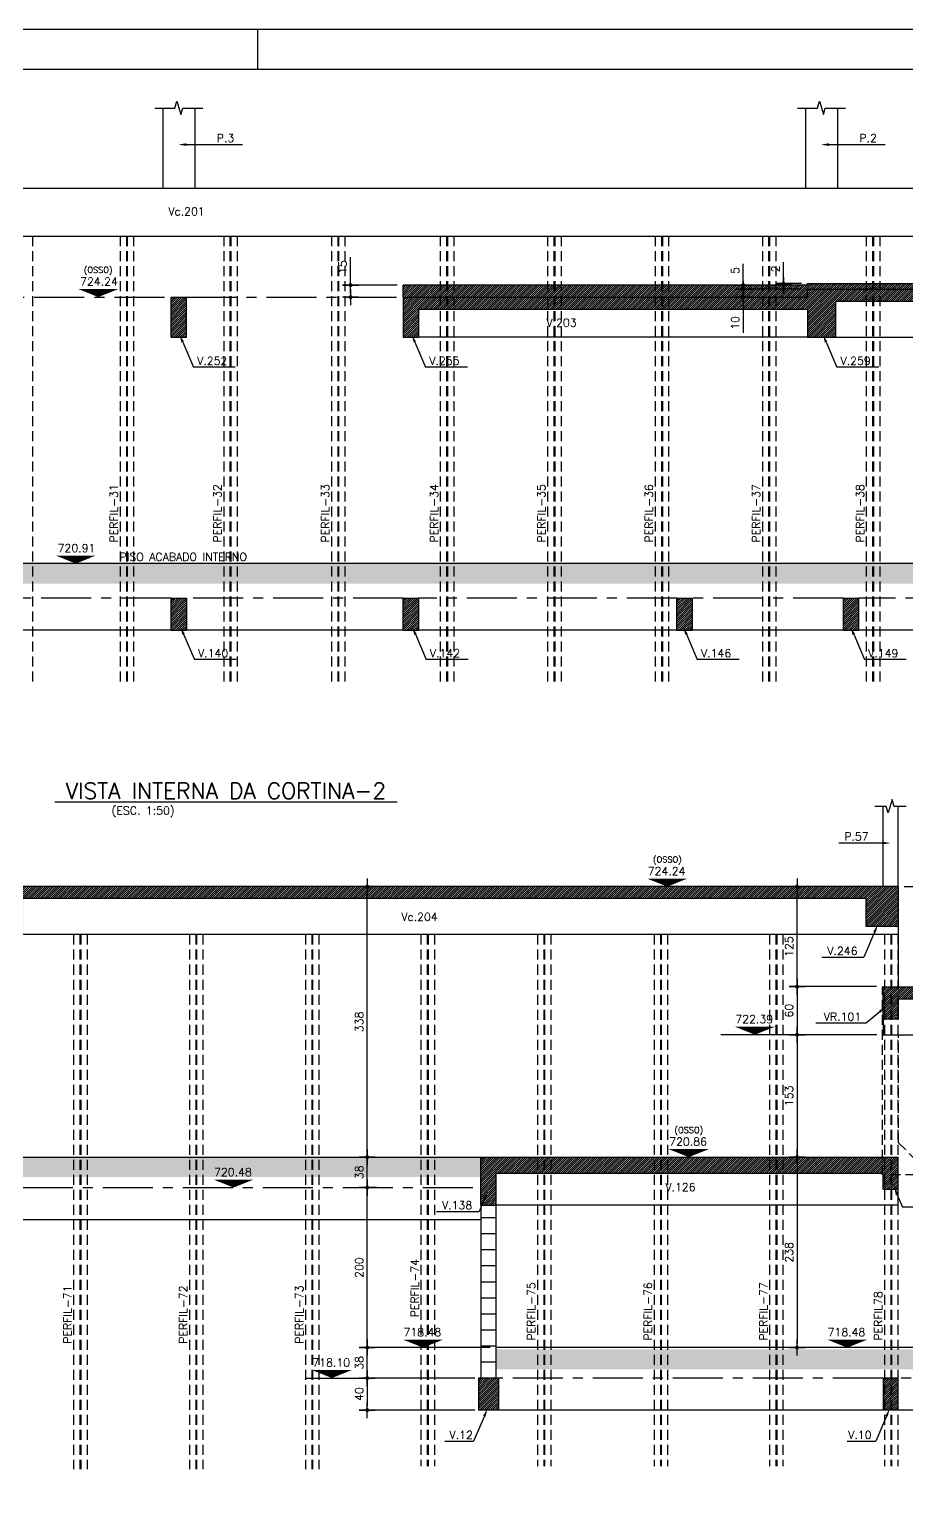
# Model space of a CAD drawing. Header units: inches. Extents: x 0 to 5940, y 0 to 4205.
# Drawn here: x 1955 to 3051, y 2370 to 4205 of the extents above; entities that cross this region are included whole.
import ezdxf
from ezdxf.enums import TextEntityAlignment as Align

# ---------------------------------------------------------------- set-up
doc = ezdxf.new("R2010")
doc.units = ezdxf.units.IN
doc.header["$LTSCALE"] = 50
doc.header["$MEASUREMENT"] = 0
doc.linetypes.add('CENTER', pattern=[2, 1.25, -0.25, 0.25, -0.25])
doc.linetypes.add('HIDDEN', pattern=[0.375, 0.25, -0.125])
for name, color, linetype in [('ATERRO', 253, 'Continuous'), ('CORTE-FORMA', 1, 'Continuous'), ('COTA', 6, 'Continuous'), ('FOLHA', 7, 'Continuous'), ('NIVEL', 3, 'Continuous'), ('TEXTO', 3, 'Continuous'), ('TEXTO_PERFIL', 4, 'Continuous'), ('VISTAS', 2, 'Continuous')]:
    doc.layers.add(name, color=color, linetype=linetype)
doc.styles.add('060CL', font='simplex.shx', dxfattribs={"height": 11.25})
doc.styles.add('ROMANS', font='romans.shx')
doc.dimstyles.new('COTA_50', dxfattribs={"dimscale": 5, "dimtxt": 2, "dimasz": 1, "dimexe": 2, "dimexo": 1.5, "dimgap": 1, "dimtad": 1, "dimzin": 12, "dimdsep": 46, "dimtxsty": 'ROMANS', "dimblk1": 'COTA', "dimblk2": 'COTA', "dimsah": 1, "dimcen": -4, "dimdle": 1.5, "dimclrd": 6, "dimclre": 6, "dimclrt": 3, "dimadec": 0, "dimazin": 0, "dimtfac": 1, "dimtofl": 0, "dimtmove": 0, "dimatfit": 3, "dimldrblk": 'COTA', "dimfxl": 1, "dimtolj": 1, "dimtzin": 12, "dimarcsym": 0})
pattern_1 = [(45, (1113.1584, 8112.7046), (-1.3258252, 1.3258252), [])]
pattern_2 = [(45, (-4682.6648, 13250.9905), (-1.32582521, 1.32582521), [])]

# ---------------------------------------------------------------- blocks, each defined once
blk = doc.blocks.new('COTA')
at = {"layer": 'COTA'}
for p, q in [((2, 0), (-2, 0)), ((0, -2), (0, 2))]:
    blk.add_line(p, q, dxfattribs=at)
at = {"layer": 'COTA', "const_width": 0.5}
blk.add_lwpolyline([(-0.25, 0, 1), (0.25, 0, 1)], format="xyb", close=True, dxfattribs=at)
blk = doc.blocks.new('*D24')
at = {"layer": 'COTA', "color": 6, "lineweight": -2, "transparency": 16777216}
for p, q in [((3047.7, 3133.9), (3266, 3133.9)), ((3256, 3076.4), (3256, 3128.9)), ((3262.7, 3071.4), (3246, 3071.4))]:
    blk.add_line(p, q, dxfattribs=at)
at = {"layer": 'Defpoints', "color": 0, "transparency": 16777216}
for p in [(3040.2, 3133.9), (3256, 3133.9), (3270.2, 3071.4)]:
    blk.add_point(p, dxfattribs=at)
at = {"layer": 'COTA', "color": 6, "lineweight": -2, "transparency": 16777216, "xscale": 5, "yscale": 5, "zscale": 5}
for p, rotation in [((3256, 3133.9), 90), ((3256, 3071.4), 270)]:
    blk.add_blockref('COTA', p, dxfattribs=dict(at, rotation=rotation))
at = {"layer": 'COTA', "color": 3, "transparency": 16777216, "insert": (3246, 3102.6), "char_height": 10, "attachment_point": 5, "rotation": 90, "style": 'ROMANS'}
blk.add_mtext('\\A1;62.5', dxfattribs=at)
blk = doc.blocks.new('*D25')
at = {"layer": 'COTA', "color": 6, "lineweight": -2, "transparency": 16777216}
for p, q in [((2530.2, 2557.9), (2366.7, 2557.9)), ((2376.7, 2524.9), (2376.7, 2552.9)), ((2511.2, 2519.9), (2366.7, 2519.9))]:
    blk.add_line(p, q, dxfattribs=at)
at = {"layer": 'Defpoints', "color": 0, "transparency": 16777216}
for p in [(2376.7, 2557.9), (2537.7, 2557.9), (2518.7, 2519.9)]:
    blk.add_point(p, dxfattribs=at)
at = {"layer": 'COTA', "color": 6, "lineweight": -2, "transparency": 16777216, "xscale": 5, "yscale": 5, "zscale": 5}
for p, rotation in [((2376.7, 2557.9), 90), ((2376.7, 2519.9), 270)]:
    blk.add_blockref('COTA', p, dxfattribs=dict(at, rotation=rotation))
at = {"layer": 'COTA', "color": 3, "transparency": 16777216, "insert": (2366.7, 2538.9), "char_height": 10, "attachment_point": 5, "rotation": 90, "style": 'ROMANS'}
blk.add_mtext('\\A1;38', dxfattribs=at)
blk = doc.blocks.new('*D26')
at = {"layer": 'COTA', "color": 6, "lineweight": -2, "transparency": 16777216}
for p, q in [((2511.2, 2519.9), (2366.7, 2519.9)), ((2376.7, 2514.9), (2376.7, 2484.9)), ((2511.2, 2479.9), (2366.7, 2479.9))]:
    blk.add_line(p, q, dxfattribs=at)
at = {"layer": 'Defpoints', "color": 0, "transparency": 16777216}
for p in [(2518.7, 2519.9), (2376.7, 2479.9), (2518.7, 2479.9)]:
    blk.add_point(p, dxfattribs=at)
at = {"layer": 'COTA', "color": 6, "lineweight": -2, "transparency": 16777216, "xscale": 5, "yscale": 5, "zscale": 5}
for p, rotation in [((2376.7, 2519.9), 90), ((2376.7, 2479.9), 270)]:
    blk.add_blockref('COTA', p, dxfattribs=dict(at, rotation=rotation))
at = {"layer": 'COTA', "color": 3, "transparency": 16777216, "insert": (2366.7, 2499.9), "char_height": 10, "attachment_point": 5, "rotation": 90, "style": 'ROMANS'}
blk.add_mtext('\\A1;40', dxfattribs=at)
blk = doc.blocks.new('*D27')
at = {"layer": 'COTA', "color": 6, "lineweight": -2, "transparency": 16777216}
for p, q in [((2388.3, 2757.9), (2366.7, 2757.9)), ((2376.7, 2562.9), (2376.7, 2752.9)), ((2388.3, 2557.9), (2366.7, 2557.9))]:
    blk.add_line(p, q, dxfattribs=at)
at = {"layer": 'Defpoints', "color": 0, "transparency": 16777216}
for p in [(2376.7, 2757.9), (2395.8, 2757.9), (2395.8, 2557.9)]:
    blk.add_point(p, dxfattribs=at)
at = {"layer": 'COTA', "color": 6, "lineweight": -2, "transparency": 16777216, "xscale": 5, "yscale": 5, "zscale": 5}
for p, rotation in [((2376.7, 2757.9), 90), ((2376.7, 2557.9), 270)]:
    blk.add_blockref('COTA', p, dxfattribs=dict(at, rotation=rotation))
at = {"layer": 'COTA', "color": 3, "transparency": 16777216, "insert": (2366.7, 2657.9), "char_height": 10, "attachment_point": 5, "rotation": 90, "style": 'ROMANS'}
blk.add_mtext('\\A1;200', dxfattribs=at)
blk = doc.blocks.new('*D28')
at = {"layer": 'COTA', "color": 6, "lineweight": -2, "transparency": 16777216}
for p, q in [((2368.6, 2795.9), (2386.7, 2795.9)), ((2376.7, 2762.9), (2376.7, 2790.9)), ((2368.7, 2757.9), (2386.7, 2757.9))]:
    blk.add_line(p, q, dxfattribs=at)
at = {"layer": 'Defpoints', "color": 0, "transparency": 16777216}
for p in [(2361.1, 2795.9), (2376.7, 2795.9), (2361.2, 2757.9)]:
    blk.add_point(p, dxfattribs=at)
at = {"layer": 'COTA', "color": 6, "lineweight": -2, "transparency": 16777216, "xscale": 5, "yscale": 5, "zscale": 5}
for p, rotation in [((2376.7, 2795.9), 90), ((2376.7, 2757.9), 270)]:
    blk.add_blockref('COTA', p, dxfattribs=dict(at, rotation=rotation))
at = {"layer": 'COTA', "color": 3, "transparency": 16777216, "insert": (2366.7, 2776.9), "char_height": 10, "attachment_point": 5, "rotation": 90, "style": 'ROMANS'}
blk.add_mtext('\\A1;38', dxfattribs=at)
blk = doc.blocks.new('*D36')
at = {"layer": 'COTA', "color": 6, "lineweight": -2, "transparency": 16777216}
for p, q in [((2913.8, 3013.9), (2913.8, 3128.9)), ((2916.3, 3133.9), (2923.8, 3133.9)), ((3013.2, 3008.9), (2903.8, 3008.9))]:
    blk.add_line(p, q, dxfattribs=at)
at = {"layer": 'Defpoints', "color": 0, "transparency": 16777216}
for p in [(2908.8, 3133.9), (2913.8, 3133.9), (3020.7, 3008.9)]:
    blk.add_point(p, dxfattribs=at)
at = {"layer": 'COTA', "color": 6, "lineweight": -2, "transparency": 16777216, "xscale": 5, "yscale": 5, "zscale": 5}
for p, rotation in [((2913.8, 3133.9), 90), ((2913.8, 3008.9), 270)]:
    blk.add_blockref('COTA', p, dxfattribs=dict(at, rotation=rotation))
at = {"layer": 'COTA', "color": 3, "transparency": 16777216, "insert": (2903.8, 3059), "char_height": 10, "attachment_point": 5, "rotation": 90, "style": 'ROMANS'}
blk.add_mtext('\\A1;125', dxfattribs=at)
blk = doc.blocks.new('*D37')
at = {"layer": 'COTA', "color": 6, "lineweight": -2, "transparency": 16777216}
for p, q in [((3013.2, 3008.9), (2903.8, 3008.9)), ((2913.8, 3003.9), (2913.8, 2953.9)), ((3013.7, 2948.9), (2903.8, 2948.9))]:
    blk.add_line(p, q, dxfattribs=at)
at = {"layer": 'Defpoints', "color": 0, "transparency": 16777216}
for p in [(3020.7, 3008.9), (2913.8, 2948.9), (3021.2, 2948.9)]:
    blk.add_point(p, dxfattribs=at)
at = {"layer": 'COTA', "color": 6, "lineweight": -2, "transparency": 16777216, "xscale": 5, "yscale": 5, "zscale": 5}
for p, rotation in [((2913.8, 3008.9), 90), ((2913.8, 2948.9), 270)]:
    blk.add_blockref('COTA', p, dxfattribs=dict(at, rotation=rotation))
at = {"layer": 'COTA', "color": 3, "transparency": 16777216, "insert": (2903.8, 2978.9), "char_height": 10, "attachment_point": 5, "rotation": 90, "style": 'ROMANS'}
blk.add_mtext('\\A1;60', dxfattribs=at)
blk = doc.blocks.new('*D85')
at = {"layer": 'COTA', "color": 6, "lineweight": -2, "transparency": 16777216}
for p, q in [((2385.1, 3133.9), (2366.7, 3133.9)), ((2376.7, 2800.9), (2376.7, 3128.9)), ((2385.1, 2795.9), (2366.7, 2795.9))]:
    blk.add_line(p, q, dxfattribs=at)
at = {"layer": 'Defpoints', "color": 0, "transparency": 16777216}
for p in [(2376.7, 3133.9), (2392.6, 3133.9), (2392.6, 2795.9)]:
    blk.add_point(p, dxfattribs=at)
at = {"layer": 'COTA', "color": 6, "lineweight": -2, "transparency": 16777216, "xscale": 5, "yscale": 5, "zscale": 5}
for p, rotation in [((2376.7, 3133.9), 90), ((2376.7, 2795.9), 270)]:
    blk.add_blockref('COTA', p, dxfattribs=dict(at, rotation=rotation))
at = {"layer": 'COTA', "color": 3, "transparency": 16777216, "insert": (2366.7, 2964.9), "char_height": 10, "attachment_point": 5, "rotation": 90, "style": 'ROMANS'}
blk.add_mtext('\\A1;338', dxfattribs=at)
blk = doc.blocks.new('*D86')
at = {"layer": 'COTA', "color": 6, "lineweight": -2, "transparency": 16777216}
for p, q in [((2919.7, 2948.9), (2903.8, 2948.9)), ((2913.8, 2943.9), (2913.8, 2800.9)), ((2919.7, 2795.9), (2903.8, 2795.9))]:
    blk.add_line(p, q, dxfattribs=at)
at = {"layer": 'Defpoints', "color": 0, "transparency": 16777216}
for p in [(2927.2, 2948.9), (2913.8, 2795.9), (2927.2, 2795.9)]:
    blk.add_point(p, dxfattribs=at)
at = {"layer": 'COTA', "color": 6, "lineweight": -2, "transparency": 16777216, "xscale": 5, "yscale": 5, "zscale": 5}
for p, rotation in [((2913.8, 2948.9), 90), ((2913.8, 2795.9), 270)]:
    blk.add_blockref('COTA', p, dxfattribs=dict(at, rotation=rotation))
at = {"layer": 'COTA', "color": 3, "transparency": 16777216, "insert": (2903.8, 2872.4), "char_height": 10, "attachment_point": 5, "rotation": 90, "style": 'ROMANS'}
blk.add_mtext('\\A1;153', dxfattribs=at)
blk = doc.blocks.new('*D87')
at = {"layer": 'COTA', "color": 6, "lineweight": -2, "transparency": 16777216}
for p, q in [((2919.7, 2795.9), (2903.8, 2795.9)), ((2913.8, 2790.9), (2913.8, 2562.9)), ((2919.7, 2557.9), (2903.8, 2557.9))]:
    blk.add_line(p, q, dxfattribs=at)
at = {"layer": 'Defpoints', "color": 0, "transparency": 16777216}
for p in [(2927.2, 2795.9), (2913.8, 2557.9), (2927.2, 2557.9)]:
    blk.add_point(p, dxfattribs=at)
at = {"layer": 'COTA', "color": 6, "lineweight": -2, "transparency": 16777216, "xscale": 5, "yscale": 5, "zscale": 5}
for p, rotation in [((2913.8, 2795.9), 90), ((2913.8, 2557.9), 270)]:
    blk.add_blockref('COTA', p, dxfattribs=dict(at, rotation=rotation))
at = {"layer": 'COTA', "color": 3, "transparency": 16777216, "insert": (2903.8, 2676.9), "char_height": 10, "attachment_point": 5, "rotation": 90, "style": 'ROMANS'}
blk.add_mtext('\\A1;238', dxfattribs=at)
blk = doc.blocks.new('*D97')
at = {"layer": 'COTA', "color": 6, "lineweight": -2, "transparency": 16777216}
for p, q in [((2355.9, 3890.5), (2355.9, 3920.3)), ((2414.2, 3885.5), (2345.9, 3885.5)), ((2356.5, 3870.5), (2345.9, 3870.5)), ((2355.9, 3865.5), (2355.9, 3860.5))]:
    blk.add_line(p, q, dxfattribs=at)
at = {"layer": 'Defpoints', "color": 0, "transparency": 16777216}
for p in [(2355.9, 3885.5), (2421.7, 3885.5), (2364, 3870.5)]:
    blk.add_point(p, dxfattribs=at)
at = {"layer": 'COTA', "color": 6, "lineweight": -2, "transparency": 16777216, "xscale": 5, "yscale": 5, "zscale": 5}
for p, rotation in [((2355.9, 3885.5), 270), ((2355.9, 3870.5), 90)]:
    blk.add_blockref('COTA', p, dxfattribs=dict(at, rotation=rotation))
at = {"layer": 'COTA', "color": 3, "transparency": 16777216, "insert": (2345.9, 3907.9), "char_height": 10, "attachment_point": 5, "rotation": 90, "style": 'ROMANS'}
blk.add_mtext('\\A1;15', dxfattribs=at)
blk = doc.blocks.new('*D98')
at = {"layer": 'COTA', "color": 6, "lineweight": -2, "transparency": 16777216}
for p, q in [((2896.7, 3892.5), (2896.7, 3914.2)), ((2919.2, 3887.5), (2886.7, 3887.5)), ((2895.9, 3885.5), (2886.7, 3885.5)), ((2896.7, 3880.5), (2896.7, 3875.5))]:
    blk.add_line(p, q, dxfattribs=at)
at = {"layer": 'Defpoints', "color": 0, "transparency": 16777216}
for p in [(2896.7, 3887.5), (2903.4, 3885.5), (2926.7, 3887.5)]:
    blk.add_point(p, dxfattribs=at)
at = {"layer": 'COTA', "color": 6, "lineweight": -2, "transparency": 16777216, "xscale": 5, "yscale": 5, "zscale": 5}
for p, rotation in [((2896.7, 3887.5), 270), ((2896.7, 3885.5), 90)]:
    blk.add_blockref('COTA', p, dxfattribs=dict(at, rotation=rotation))
at = {"layer": 'COTA', "color": 3, "transparency": 16777216, "insert": (2886.7, 3905.8), "char_height": 10, "attachment_point": 5, "rotation": 90, "style": 'ROMANS'}
blk.add_mtext('\\A1;2', dxfattribs=at)
blk = doc.blocks.new('*D99')
at = {"layer": 'COTA', "color": 6, "lineweight": -2, "transparency": 16777216}
for p, q in [((2846.5, 3885.5), (2846.5, 3890.5)), ((2919.2, 3880.5), (2836.5, 3880.5)), ((2851.6, 3870.5), (2836.5, 3870.5)), ((2846.5, 3865.5), (2846.5, 3825.9))]:
    blk.add_line(p, q, dxfattribs=at)
at = {"layer": 'Defpoints', "color": 0, "transparency": 16777216}
for p in [(2926.7, 3880.5), (2846.5, 3870.5), (2859.1, 3870.5)]:
    blk.add_point(p, dxfattribs=at)
at = {"layer": 'COTA', "color": 6, "lineweight": -2, "transparency": 16777216, "xscale": 5, "yscale": 5, "zscale": 5}
for p, rotation in [((2846.5, 3880.5), 270), ((2846.5, 3870.5), 90)]:
    blk.add_blockref('COTA', p, dxfattribs=dict(at, rotation=rotation))
at = {"layer": 'COTA', "color": 3, "transparency": 16777216, "insert": (2836.5, 3838.3), "char_height": 10, "attachment_point": 5, "rotation": 90, "style": 'ROMANS'}
blk.add_mtext('\\A1;10', dxfattribs=at)
blk = doc.blocks.new('*D100')
at = {"layer": 'COTA', "color": 6, "lineweight": -2, "transparency": 16777216}
for p, q in [((2846.5, 3890.5), (2846.5, 3912.2)), ((2849, 3885.5), (2836.5, 3885.5)), ((2849, 3880.5), (2836.5, 3880.5)), ((2846.5, 3875.5), (2846.5, 3870.5))]:
    blk.add_line(p, q, dxfattribs=at)
at = {"layer": 'Defpoints', "color": 0, "transparency": 16777216}
for p in [(2846.5, 3885.5), (2856.5, 3885.5), (2856.5, 3880.5)]:
    blk.add_point(p, dxfattribs=at)
at = {"layer": 'COTA', "color": 6, "lineweight": -2, "transparency": 16777216, "xscale": 5, "yscale": 5, "zscale": 5}
for p, rotation in [((2846.5, 3885.5), 270), ((2846.5, 3880.5), 90)]:
    blk.add_blockref('COTA', p, dxfattribs=dict(at, rotation=rotation))
at = {"layer": 'COTA', "color": 3, "transparency": 16777216, "insert": (2836.5, 3903.8), "char_height": 10, "attachment_point": 5, "rotation": 90, "style": 'ROMANS'}
blk.add_mtext('\\A1;5', dxfattribs=at)

msp = doc.modelspace()

# ---------------------------------------------------------------- hatches: boundary and pattern name
at = {"layer": 'ATERRO'}
h = msp.add_hatch(dxfattribs=at)
h.set_pattern_fill('ANSI38', color=256, scale=35)
h.set_pattern_definition([(45, (1113.1584, 8112.7046), (-3.093592, 3.093592), []), (135, (1113.1584, 8112.7046), (-9.2807765, 3.093592), [10.9375, -6.5625])])
h.paths.add_polyline_path([(3636.169, 3512.516), (3636.169, 3537.516), (711.969, 3537.516), (711.969, 3512.516)])
h = msp.add_hatch(dxfattribs=at)
h.set_pattern_fill('ANSI38', color=256, scale=35)
h.set_pattern_definition([(45, (-30538.57, 9220.62), (-3.09359217, 3.09359217), []), (135, (-30538.57, 9220.62), (-9.2807765, 3.09359217), [10.9375, -6.5625])])
h.paths.add_polyline_path([(2518.726, 2795.891), (743.26, 2795.891), (743.26, 2770.891), (2518.726, 2770.891)])
h = msp.add_hatch(dxfattribs=at)
h.set_pattern_fill('ANSI38', color=256, scale=35)
h.set_pattern_definition([(45, (-4682.6648, 13250.9905), (-3.0935922, 3.0935922), []), (135, (-4682.6648, 13250.9905), (-9.2807765, 3.0935922), [10.9375, -6.5625])])
h.paths.add_polyline_path([(2537.726, 2555.891), (3675.816, 2555.891), (3675.816, 2530.891), (2537.726, 2530.891)])
at = {"layer": 'VISTAS'}
h = msp.add_hatch(dxfattribs=at)
h.set_pattern_fill('ANSI31', color=253, scale=15)
h.set_pattern_definition([(45, (-30538.57, 8925.2883), (-1.32582521, 1.32582521), [])])
h.paths.add_polyline_path([(2926.703, 3880.516), (3182.117, 3880.516), (3182.117, 3887.516), (2926.703, 3887.516), (2926.703, 3885.516), (2421.703, 3885.516), (2421.703, 3870.516), (2926.703, 3870.516)])
h = msp.add_hatch(dxfattribs=at)
h.set_pattern_fill('ANSI31', color=252, scale=15)
h.set_pattern_definition(pattern_1)
h.paths.add_polyline_path([(2421.703, 3870.516), (2421.703, 3820.516), (2440.703, 3820.516), (2440.703, 3855.516), (2926.703, 3855.516), (2926.703, 3820.516), (2961.703, 3820.516), (2961.703, 3865.516), (3436.203, 3865.516), (3436.203, 3820.516), (3455.203, 3820.516), (3455.203, 3880.516), (2926.703, 3880.516), (2926.703, 3870.516)])
h = msp.add_hatch(dxfattribs=at)
h.set_pattern_fill('ANSI31', color=252, scale=15)
h.set_pattern_definition(pattern_1)
h.paths.add_polyline_path([(2131.703, 3820.516), (2150.703, 3820.516), (2150.703, 3870.516), (2131.703, 3870.516)])
h = msp.add_hatch(dxfattribs=at)
h.set_pattern_fill('ANSI31', color=252, scale=15)
h.set_pattern_definition(pattern_1)
h.paths.add_polyline_path([(2131.703, 3454.516), (2131.703, 3494.516), (2150.703, 3494.516), (2150.703, 3454.516)])
h = msp.add_hatch(dxfattribs=at)
h.set_pattern_fill('ANSI31', color=252, scale=15)
h.set_pattern_definition(pattern_1)
h.paths.add_polyline_path([(2421.703, 3454.516), (2421.703, 3494.516), (2440.703, 3494.516), (2440.703, 3454.516)])
h = msp.add_hatch(dxfattribs=at)
h.set_pattern_fill('ANSI31', color=252, scale=15)
h.set_pattern_definition(pattern_1)
h.paths.add_polyline_path([(2763.669, 3454.516), (2763.669, 3494.516), (2782.669, 3494.516), (2782.669, 3454.516)])
h = msp.add_hatch(dxfattribs=at)
h.set_pattern_fill('ANSI31', color=252, scale=15)
h.set_pattern_definition(pattern_1)
h.paths.add_polyline_path([(2971.669, 3454.516), (2971.669, 3494.516), (2990.669, 3494.516), (2990.669, 3454.516)])
h = msp.add_hatch(dxfattribs=at)
h.set_pattern_fill('ANSI31', color=252, scale=15)
h.set_pattern_definition(pattern_2)
h.paths.add_polyline_path([(743.26, 3133.891), (3040.226, 3133.891), (3040.226, 3083.891), (3000.226, 3083.891), (3000.226, 3118.891), (1946.226, 3118.891), (1946.226, 3083.891), (1927.226, 3083.891), (1927.226, 3118.891), (920.226, 3118.891), (920.226, 3083.891), (901.226, 3083.891), (901.226, 3118.891), (768.26, 3118.891), (768.26, 3083.891), (743.26, 3083.891)])
h = msp.add_hatch(dxfattribs=at)
h.set_pattern_fill('ANSI31', color=252, scale=15)
h.set_pattern_definition(pattern_2)
h.paths.add_polyline_path([(3021.226, 3008.891), (3380.226, 3008.891), (3380.226, 2968.891), (3361.226, 2968.891), (3361.226, 2993.891), (3040.226, 2993.891), (3040.226, 2968.891), (3021.226, 2968.891)])
h = msp.add_hatch(dxfattribs=at)
h.set_pattern_fill('ANSI31', color=252, scale=15)
h.set_pattern_definition([(45, (-30538.57, 9210.6202), (-1.32582521, 1.32582521), [])])
h.paths.add_polyline_path([(2518.726, 2735.891), (2537.726, 2735.891), (2537.726, 2775.891), (3021.226, 2775.891), (3021.226, 2755.891), (3040.226, 2755.891), (3040.226, 2795.891), (2518.726, 2795.891)])
h = msp.add_hatch(dxfattribs=at)
h.set_pattern_fill('ANSI31', color=252, scale=15)
h.paths.add_polyline_path([(2515.726, 2479.891), (2540.726, 2479.891), (2540.726, 2519.891), (2515.726, 2519.891)])
h = msp.add_hatch(dxfattribs=at)
h.set_pattern_fill('ANSI31', color=252, scale=15)
h.set_pattern_definition(pattern_2)
h.paths.add_polyline_path([(3040.226, 2479.891), (3040.226, 2519.891), (3021.226, 2519.891), (3021.226, 2479.891)])

# ---------------------------------------------------------------- linework, layer by layer
at = {"layer": 'CORTE-FORMA'}
for p, q in [((2926.703, 3880.516), (3455.203, 3880.516)), ((2926.703, 3870.516), (2926.703, 3880.516)), ((2131.703, 3820.516), (2131.703, 3870.516)), ((2131.703, 3870.516), (2150.703, 3870.516)), ((2150.703, 3820.516), (2150.703, 3870.516)), ((2421.703, 3870.516), (2926.703, 3870.516)), ((2421.703, 3870.516), (2421.703, 3820.516)), ((2440.703, 3855.516), (2926.703, 3855.516)), ((2440.703, 3855.516), (2440.703, 3820.516)), ((2926.703, 3855.516), (2926.703, 3820.516)), ((2961.703, 3865.516), (3436.203, 3865.516)), ((2961.703, 3865.516), (2961.703, 3820.516)), ((2131.703, 3820.516), (2150.703, 3820.516)), ((2421.703, 3820.516), (2440.703, 3820.516)), ((2926.703, 3820.516), (2961.703, 3820.516))]:
    msp.add_line(p, q, dxfattribs=at)
at = {"layer": 'COTA', "linetype": 'CENTER'}
for p, q in [((1860.703, 3870.516), (2131.703, 3870.516)), ((2150.703, 3870.516), (2421.703, 3870.516)), ((2131.703, 3494.516), (1860.703, 3494.516)), ((2421.703, 3494.516), (2150.703, 3494.516)), ((2763.669, 3494.516), (2440.703, 3494.516)), ((2971.669, 3494.516), (2782.669, 3494.516)), ((3236.669, 3494.516), (2990.669, 3494.516)), ((1946.226, 2757.891), (2518.726, 2757.891)), ((3021.226, 2519.891), (2540.726, 2519.891)), ((3531.26, 2519.891), (3040.226, 2519.891))]:
    msp.add_line(p, q, dxfattribs=at)
at = {"layer": 'COTA'}
for p, q in [((2903.809, 2948.891), (2818.499, 2948.891)), ((2300.686, 2519.891), (2366.71, 2519.891))]:
    msp.add_line(p, q, dxfattribs=at)
at = {"layer": 'FOLHA'}
msp.add_line((2240, 4155), (2240, 4205), dxfattribs=at)
at = {"layer": 'FOLHA', "color": 1}
msp.add_line((5895, 4155), (125, 4155), dxfattribs=at)
at = {"layer": 'FOLHA'}
msp.add_lwpolyline([(0, 4205), (0, 0), (5940, 0), (5940, 4205)], close=True, dxfattribs=at)
at = {"layer": 'NIVEL', "color": 1}
for points in [[(2040.611, 3870.516, 0, 50, 0), (2040.611, 3880.516, 50, 50, 0)], [(2012.523, 3537.516, 0, 50, 0), (2012.523, 3547.516, 50, 50, 0)], [(2751.696, 3133.891, 0, 50, 0), (2751.696, 3143.891, 50, 50, 0)], [(2861.177, 2948.891, 0, 50, 0), (2861.177, 2958.891, 50, 50, 0)], [(2778.522, 2795.891, 0, 50, 0), (2778.522, 2805.891, 50, 50, 0)], [(2209.782, 2757.891, 0, 50, 0), (2209.782, 2767.891, 50, 50, 0)], [(2446.563, 2557.891, 0, 50, 0), (2446.563, 2567.891, 50, 50, 0)], [(2976.465, 2557.891, 0, 50, 0), (2976.465, 2567.891, 50, 50, 0)], [(2332.594, 2519.891, 0, 50, 0), (2332.594, 2529.891, 50, 50, 0)]]:
    msp.add_lwpolyline(points, format="xyseb", dxfattribs=at)
at = {"layer": 'TEXTO', "color": 8}
for p, q in [((2150.662, 4060.976), (2220.811, 4060.976)), ((2953.662, 4060.976), (3023.811, 4060.976)), ((2146.131, 3814.335), (2159.61, 3782.912)), ((2436.195, 3814.335), (2449.675, 3782.912)), ((2950.082, 3814.335), (2963.562, 3782.912)), ((2211.868, 3782.912), (2159.61, 3782.912)), ((2501.933, 3782.912), (2449.675, 3782.912)), ((3015.82, 3782.912), (2963.562, 3782.912)), ((2147.243, 3449.122), (2160.723, 3417.699)), ((2436.956, 3449.122), (2450.435, 3417.699)), ((2775.697, 3449.122), (2789.176, 3417.699)), ((2984.638, 3449.122), (2998.118, 3417.699)), ((2212.981, 3417.699), (2160.723, 3417.699)), ((2502.693, 3417.699), (2450.435, 3417.699)), ((2841.434, 3417.699), (2789.176, 3417.699)), ((3050.376, 3417.699), (2998.118, 3417.699)), ((3020.492, 3188.351), (2966.116, 3188.351)), ((3010.673, 3077.13), (2997.194, 3045.707)), ((2944.936, 3045.707), (2997.194, 3045.707)), ((3017.15, 2977.506), (3000.531, 2963.594)), ((2937.363, 2963.594), (3000.531, 2963.594)), ((2523.05, 2743.368), (2516.427, 2727.927)), ((3038.773, 2748.786), (3045.396, 2733.345)), ((2463.448, 2727.927), (2516.427, 2727.927)), ((3098.375, 2733.345), (3045.396, 2733.345)), ((2523.05, 2472.368), (2509.571, 2440.945)), ((3025.55, 2472.368), (3012.071, 2440.945)), ((2473.777, 2440.945), (2509.571, 2440.945)), ((2976.277, 2440.945), (3012.071, 2440.945))]:
    msp.add_line(p, q, dxfattribs=at)
for points in [[(2150.662, 4059.309), (2150.662, 4062.643), (2140.662, 4060.976)], [(2953.662, 4059.309), (2953.662, 4062.643), (2943.662, 4060.976)], [(2147.662, 3814.992), (2144.599, 3813.678), (2142.188, 3823.525)], [(2437.727, 3814.992), (2434.663, 3813.678), (2432.253, 3823.525)], [(2951.614, 3814.992), (2948.551, 3813.678), (2946.14, 3823.525)], [(2148.775, 3449.779), (2145.712, 3448.465), (2143.301, 3458.313)], [(2438.487, 3449.779), (2435.424, 3448.465), (2433.014, 3458.313)], [(2777.228, 3449.779), (2774.165, 3448.465), (2771.754, 3458.313)], [(2986.17, 3449.779), (2983.107, 3448.465), (2980.696, 3458.313)], [(3020.492, 3186.684), (3020.492, 3190.017), (3030.492, 3188.351)], [(3009.142, 3077.787), (3012.205, 3076.473), (3014.616, 3086.32)], [(3016.08, 2978.784), (3018.219, 2976.228), (3024.817, 2983.925)], [(2521.518, 2744.025), (2524.582, 2742.711), (2526.992, 2752.558)], [(3040.305, 2749.443), (3037.241, 2748.129), (3034.831, 2760.976)], [(2521.518, 2473.025), (2524.582, 2471.711), (2526.992, 2481.558)], [(3024.018, 2473.025), (3027.082, 2471.711), (3029.492, 2481.558)]]:
    msp.add_solid(points, dxfattribs=at)
at = {"layer": 'VISTAS', "color": 8}
for p, q in [((2136.355, 4106.516), (2138.695, 4115.211)), ((2138.695, 4115.211), (2143.736, 4098.703)), ((2939.355, 4106.516), (2941.695, 4115.211)), ((2941.695, 4115.211), (2946.736, 4098.703)), ((2111.201, 4106.516), (2136.355, 4106.516)), ((2143.736, 4098.703), (2146.106, 4106.516)), ((2146.106, 4106.516), (2171.203, 4106.516)), ((2914.201, 4106.516), (2939.355, 4106.516)), ((2946.736, 4098.703), (2949.106, 4106.516)), ((2949.106, 4106.516), (2974.203, 4106.516)), ((3025.256, 3233.891), (3011.226, 3233.891)), ((3027.626, 3226.077), (3025.256, 3233.891)), ((3032.667, 3242.586), (3027.626, 3226.077)), ((3035.006, 3233.891), (3032.667, 3242.586)), ((3050.226, 3233.891), (3035.006, 3233.891))]:
    msp.add_line(p, q, dxfattribs=at)
at = {"layer": 'VISTAS'}
for p, q in [((2121.203, 4106.516), (2121.203, 4006.516)), ((2161.203, 4106.516), (2161.203, 4006.516)), ((2924.203, 4106.516), (2924.203, 4006.516)), ((2964.203, 4106.516), (2964.203, 4006.516)), ((2926.703, 3820.516), (2440.703, 3820.516)), ((2961.703, 3820.516), (3436.203, 3820.516)), ((2131.703, 3454.516), (1860.703, 3454.516)), ((2421.703, 3454.516), (2150.703, 3454.516)), ((2763.669, 3454.516), (2440.703, 3454.516)), ((2971.669, 3454.516), (2782.669, 3454.516)), ((3236.669, 3454.516), (2990.669, 3454.516)), ((3021.226, 3133.891), (3021.226, 3233.891)), ((3040.226, 3133.891), (3040.226, 3233.891)), ((3040.226, 3083.891), (3040.226, 3008.891)), ((3040.226, 3073.891), (743.26, 3073.891)), ((3040.226, 3073.891), (3000.226, 3073.891)), ((3021.226, 2968.891), (3021.226, 2948.891)), ((3021.226, 2948.891), (3380.226, 2948.891)), ((3040.226, 2735.891), (3040.226, 2758.891)), ((2518.726, 2735.891), (2518.726, 2519.891)), ((2537.726, 2519.891), (2537.726, 2735.891)), ((3040.226, 2735.891), (2537.726, 2735.891)), ((1946.226, 2717.891), (2518.726, 2717.891)), ((2537.726, 2719.891), (2518.726, 2719.891)), ((2537.726, 2699.891), (2518.726, 2699.891)), ((2537.726, 2679.891), (2518.726, 2679.891)), ((2537.726, 2659.891), (2518.726, 2659.891)), ((2537.726, 2639.891), (2518.726, 2639.891)), ((2537.726, 2619.891), (2518.726, 2619.891)), ((2537.726, 2599.891), (2518.726, 2599.891)), ((2537.726, 2579.891), (2518.726, 2579.891)), ((2537.726, 2559.891), (2518.726, 2559.891)), ((2537.726, 2539.891), (2518.726, 2539.891)), ((3021.226, 2479.891), (2540.726, 2479.891)), ((3675.816, 2479.891), (3040.226, 2479.891))]:
    msp.add_line(p, q, dxfattribs=at)
at = {"layer": 'VISTAS', "color": 2}
for p, q in [((676.969, 4006.516), (3636.169, 4006.516)), ((676.969, 3946.516), (3636.169, 3946.516)), ((3636.169, 3537.516), (711.969, 3537.516)), ((743.26, 2795.891), (2518.726, 2795.891)), ((3675.816, 2557.891), (2537.726, 2557.891))]:
    msp.add_line(p, q, dxfattribs=at)
at = {"layer": 'VISTAS', "color": 8, "linetype": 'HIDDEN'}
for p, q in [((1958.441, 3946.516), (1958.441, 3384.516)), ((2067.845, 3946.516), (2067.845, 3384.516)), ((2075.7, 3946.516), (2075.7, 3384.516)), ((2076.7, 3946.516), (2076.7, 3384.516)), ((2084.555, 3946.516), (2084.555, 3384.516)), ((2197.318, 3946.516), (2197.318, 3384.516)), ((2205.173, 3946.516), (2205.173, 3384.516)), ((2206.173, 3946.516), (2206.173, 3384.516)), ((2214.029, 3946.516), (2214.029, 3384.516)), ((2332.149, 3946.516), (2332.149, 3384.516)), ((2340.004, 3946.516), (2340.004, 3384.516)), ((2341.004, 3946.516), (2341.004, 3384.516)), ((2348.86, 3946.516), (2348.86, 3384.516)), ((2468.057, 3946.516), (2468.057, 3384.516)), ((2475.912, 3946.516), (2475.912, 3384.516)), ((2476.912, 3946.516), (2476.912, 3384.516)), ((2484.768, 3946.516), (2484.768, 3384.516)), ((2602.156, 3946.516), (2602.156, 3384.516)), ((2610.011, 3946.516), (2610.011, 3384.516)), ((2611.011, 3946.516), (2611.011, 3384.516)), ((2618.866, 3946.516), (2618.866, 3384.516)), ((2736.648, 3946.516), (2736.648, 3384.516)), ((2744.503, 3946.516), (2744.503, 3384.516)), ((2745.503, 3946.516), (2745.503, 3384.516)), ((2753.359, 3946.516), (2753.359, 3384.516)), ((2870.487, 3946.516), (2870.487, 3384.516)), ((2878.342, 3946.516), (2878.342, 3384.516)), ((2879.342, 3946.516), (2879.342, 3384.516)), ((2887.197, 3946.516), (2887.197, 3384.516)), ((3000.35, 3946.516), (3000.35, 3384.516)), ((3008.205, 3946.516), (3008.205, 3384.516)), ((3009.205, 3946.516), (3009.205, 3384.516)), ((3017.061, 3946.516), (3017.061, 3384.516)), ((2009.861, 3073.891), (2009.861, 2405.891)), ((2017.717, 3073.891), (2017.717, 2405.891)), ((2018.717, 3073.891), (2018.717, 2405.891)), ((2026.572, 3073.891), (2026.572, 2405.891)), ((2154.532, 3073.891), (2154.532, 2405.891)), ((2162.388, 3073.891), (2162.388, 2405.891)), ((2163.388, 3073.891), (2163.388, 2405.891)), ((2171.243, 3073.891), (2171.243, 2405.891)), ((2299.606, 3073.891), (2299.606, 2405.891)), ((2307.462, 3073.891), (2307.462, 2405.891)), ((2308.462, 3073.891), (2308.462, 2405.891)), ((2316.317, 3073.891), (2316.317, 2405.891)), ((2443.874, 3073.891), (2443.874, 2409.891)), ((2451.729, 3073.891), (2451.729, 2409.891)), ((2452.729, 3073.891), (2452.729, 2409.891)), ((2460.584, 3073.891), (2460.584, 2409.891)), ((2589.351, 3073.891), (2589.351, 2409.891)), ((2597.207, 3073.891), (2597.207, 2409.891)), ((2598.207, 3073.891), (2598.207, 2409.891)), ((2606.062, 3073.891), (2606.062, 2409.891)), ((2735.232, 3073.891), (2735.232, 2409.891)), ((2743.088, 3073.891), (2743.088, 2409.891)), ((2744.088, 3073.891), (2744.088, 2409.891)), ((2751.943, 3073.891), (2751.943, 2409.891)), ((2879.5, 3073.891), (2879.5, 2409.891)), ((2887.355, 3073.891), (2887.355, 2409.891)), ((2888.355, 3073.891), (2888.355, 2409.891)), ((2896.21, 3073.891), (2896.21, 2409.891)), ((3022.96, 3073.891), (3022.96, 2409.891)), ((3030.815, 3073.891), (3030.815, 2409.891)), ((3031.815, 3073.891), (3031.815, 2409.891)), ((3039.671, 3073.891), (3039.671, 2409.891)), ((3020.726, 2773.891), (3020.726, 3008.891)), ((3021.226, 3008.891), (3020.726, 3008.891)), ((3040.726, 2813.891), (3040.726, 2948.891)), ((3040.726, 2813.891), (3060.726, 2793.891)), ((3380.726, 2773.891), (3020.726, 2773.891))]:
    msp.add_line(p, q, dxfattribs=at)
at = {"layer": 'VISTAS', "color": 253}
for p, q in [((2926.703, 3885.516), (2421.703, 3885.516)), ((2421.703, 3870.516), (2421.703, 3885.516)), ((2926.703, 3887.516), (3182.117, 3887.516)), ((2926.703, 3885.516), (2926.703, 3887.516))]:
    msp.add_line(p, q, dxfattribs=at)
at = {"layer": 'VISTAS', "color": 1}
for p, q in [((2131.703, 3494.516), (2150.703, 3494.516)), ((2131.703, 3454.516), (2131.703, 3494.516)), ((2150.703, 3494.516), (2150.703, 3454.516)), ((2421.703, 3494.516), (2440.703, 3494.516)), ((2421.703, 3454.516), (2421.703, 3494.516)), ((2440.703, 3494.516), (2440.703, 3454.516)), ((2763.669, 3494.516), (2782.669, 3494.516)), ((2763.669, 3454.516), (2763.669, 3494.516)), ((2782.669, 3494.516), (2782.669, 3454.516)), ((2971.669, 3494.516), (2990.669, 3494.516)), ((2971.669, 3454.516), (2971.669, 3494.516)), ((2990.669, 3494.516), (2990.669, 3454.516)), ((2131.703, 3454.516), (2150.703, 3454.516)), ((2421.703, 3454.516), (2440.703, 3454.516)), ((2763.669, 3454.516), (2782.669, 3454.516)), ((2971.669, 3454.516), (2990.669, 3454.516)), ((3040.226, 3133.891), (743.26, 3133.891)), ((3000.226, 3118.891), (1946.226, 3118.891)), ((3000.226, 3083.891), (3000.226, 3118.891)), ((3040.226, 3133.891), (3040.226, 3083.891)), ((3040.226, 3083.891), (3000.226, 3083.891)), ((3021.226, 3008.891), (3380.226, 3008.891)), ((3021.226, 2968.891), (3021.226, 3008.891)), ((3040.226, 2993.891), (3040.226, 2968.891)), ((3040.226, 2993.891), (3361.226, 2993.891)), ((3021.226, 2968.891), (3040.226, 2968.891)), ((2518.726, 2735.891), (2518.726, 2795.891)), ((2518.726, 2795.891), (3040.226, 2795.891)), ((3040.226, 2755.891), (3040.226, 2795.891)), ((2537.726, 2735.891), (2537.726, 2775.891)), ((2537.726, 2775.891), (3021.226, 2775.891)), ((3021.226, 2755.891), (3021.226, 2775.891)), ((3021.226, 2755.891), (3040.226, 2755.891)), ((2518.726, 2735.891), (2537.726, 2735.891)), ((2540.726, 2519.891), (2515.726, 2519.891)), ((2515.726, 2519.891), (2515.726, 2479.891)), ((2540.726, 2519.891), (2540.726, 2479.891)), ((3040.226, 2519.891), (3021.226, 2519.891)), ((3021.226, 2519.891), (3021.226, 2479.891)), ((3040.226, 2479.891), (3040.226, 2519.891)), ((2540.726, 2479.891), (2515.726, 2479.891)), ((3040.226, 2479.891), (3021.226, 2479.891))]:
    msp.add_line(p, q, dxfattribs=at)

# ---------------------------------------------------------------- texts
at = {"layer": 'NIVEL', "color": 4, "style": 'ROMANS'}
for p in [(2040.506, 3900.673), (2751.8, 3164.048), (2778.626, 2826.048)]:
    msp.add_text('(OSSO)', height=7.5, dxfattribs=at).set_placement(p, align=Align.CENTER)
at = {"layer": 'NIVEL', "color": 3, "style": 'ROMANS'}
for s, p in [('724.24', (2041.498, 3884.869)), ('720.91', (2013.411, 3551.869)), ('724.24', (2750.808, 3148.244)), ('722.39', (2860.289, 2963.244)), ('720.86', (2777.634, 2810.244)), ('720.48', (2208.894, 2772.244)), ('718.48', (2445.675, 2572.244)), ('718.48', (2975.577, 2572.244)), ('718.10', (2331.706, 2534.244))]:
    msp.add_text(s, height=10, dxfattribs=at).set_placement(p, align=Align.CENTER)
at = {"layer": 'TEXTO', "color": 3, "style": 'ROMANS'}
for s, p in [('P.3', (2188.726, 4064.15)), ('P.2', (2991.726, 4064.15)), ('Vc.201', (2128.193, 3972.494)), ('V.203', (2600.641, 3833.473)), ('V.252', (2164.214, 3785.712)), ('V.255', (2454.278, 3785.712)), ('V.259', (2968.166, 3785.712)), ('PISO ACABADO INTERNO', (2067.089, 3540.896)), ('V.140', (2165.327, 3420.499)), ('V.142', (2455.039, 3420.499)), ('V.146', (2793.78, 3420.499)), ('V.149', (3002.722, 3420.499)), ('(ESC. 1:50)', (2057.275, 3223.964)), ('P.57', (2972.874, 3191.524)), ('Vc.204', (2419.333, 3091.059)), ('V.246', (2951.638, 3048.507)), ('VR.101', (2947.207, 2966.394)), ('V.126', (2749.278, 2753.462)), ('V.138', (2470.15, 2730.727)), ('V.12', (2479.507, 2443.744)), ('V.10', (2977.755, 2443.744))]:
    msp.add_text(s, height=10, dxfattribs=at).set_placement(p)
at = {"layer": 'TEXTO', "color": 1, "style": 'ROMANS'}
msp.add_text('%%U VISTA INTERNA DA CORTINA-2 ', height=20, dxfattribs=at).set_placement((1986.273, 3243.646))
at = {"layer": 'TEXTO_PERFIL', "color": 3, "style": '060CL'}
for s, p in [('PERFIL-31', (2064.997, 3563.81)), ('PERFIL-32', (2194.471, 3563.81)), ('PERFIL-33', (2329.302, 3563.81)), ('PERFIL-34', (2465.21, 3563.81)), ('PERFIL-35', (2599.308, 3563.81)), ('PERFIL-36', (2733.801, 3563.81)), ('PERFIL-37', (2867.639, 3563.81)), ('PERFIL-38', (2997.502, 3563.81)), ('PERFIL-74', (2441.138, 2595.722)), ('PERFIL-71', (2007.126, 2562.659)), ('PERFIL-72', (2151.797, 2562.659)), ('PERFIL-73', (2296.871, 2562.659)), ('PERFIL-75', (2586.616, 2566.659)), ('PERFIL-76', (2732.497, 2566.659)), ('PERFIL-77', (2876.764, 2566.659)), ('PERFIL78', (3020.225, 2566.659))]:
    msp.add_text(s, height=10, rotation=90, dxfattribs=at).set_placement(p)

# ---------------------------------------------------------------- dimensions: what is measured, and where the dimension line sits
at = {"layer": 'COTA'}
for base, p1, p2, picture, middle in [((2355.925, 3885.516), (2364.036, 3870.516), (2421.703, 3885.516), '*D97', (2345.925, 3907.897)), ((2846.513, 3885.516), (2856.513, 3880.516), (2856.513, 3885.516), '*D100', (2836.513, 3903.849)), ((2896.732, 3887.516), (2903.351, 3885.516), (2926.703, 3887.516), '*D98', (2886.732, 3905.849)), ((2376.71, 3133.891), (2392.567, 2795.891), (2392.567, 3133.891), '*D85', (2366.71, 2964.891)), ((3256.038, 3133.891), (3270.159, 3071.391), (3040.226, 3133.891), '*D24', (3246.038, 3102.641)), ((2913.809, 2948.891), (3020.726, 3008.891), (3021.226, 2948.891), '*D37', (2903.809, 2978.891)), ((2913.809, 2795.891), (2927.221, 2948.891), (2927.221, 2795.891), '*D86', (2903.809, 2872.391)), ((2376.71, 2795.891), (2361.182, 2757.891), (2361.121, 2795.891), '*D28', (2366.71, 2776.891)), ((2913.809, 2557.891), (2927.221, 2795.891), (2927.221, 2557.891), '*D87', (2903.809, 2676.891)), ((2376.71, 2757.891), (2395.821, 2557.891), (2395.821, 2757.891), '*D27', (2366.71, 2657.891)), ((2376.71, 2557.891), (2518.726, 2519.891), (2537.726, 2557.891), '*D25', (2366.71, 2538.891)), ((2376.71, 2479.891), (2518.726, 2519.891), (2518.726, 2479.891), '*D26', (2366.71, 2499.891))]:
    dim = msp.add_linear_dim(base=base, p1=p1, p2=p2, angle=90, dimstyle='COTA_50', dxfattribs=at)
    dim.commit()
    dim.dimension.update_dxf_attribs({"geometry": picture, "text_midpoint": middle})
for base, p1, p2, picture, middle in [((2846.513, 3870.516), (2926.703, 3880.516), (2859.059, 3870.516), '*D99', (2846.513, 3838.294)), ((2913.809, 3133.891), (3020.726, 3008.891), (2908.797, 3133.891), '*D36', (2913.809, 3058.962))]:
    dim = msp.add_linear_dim(base=base, p1=p1, p2=p2, angle=90, dimstyle='COTA_50', dxfattribs=at)
    dim.commit()
    dim.dimension.update_dxf_attribs({"geometry": picture, "text_midpoint": middle, "dimtype": 160})

doc.saveas('drawing.dxf')
